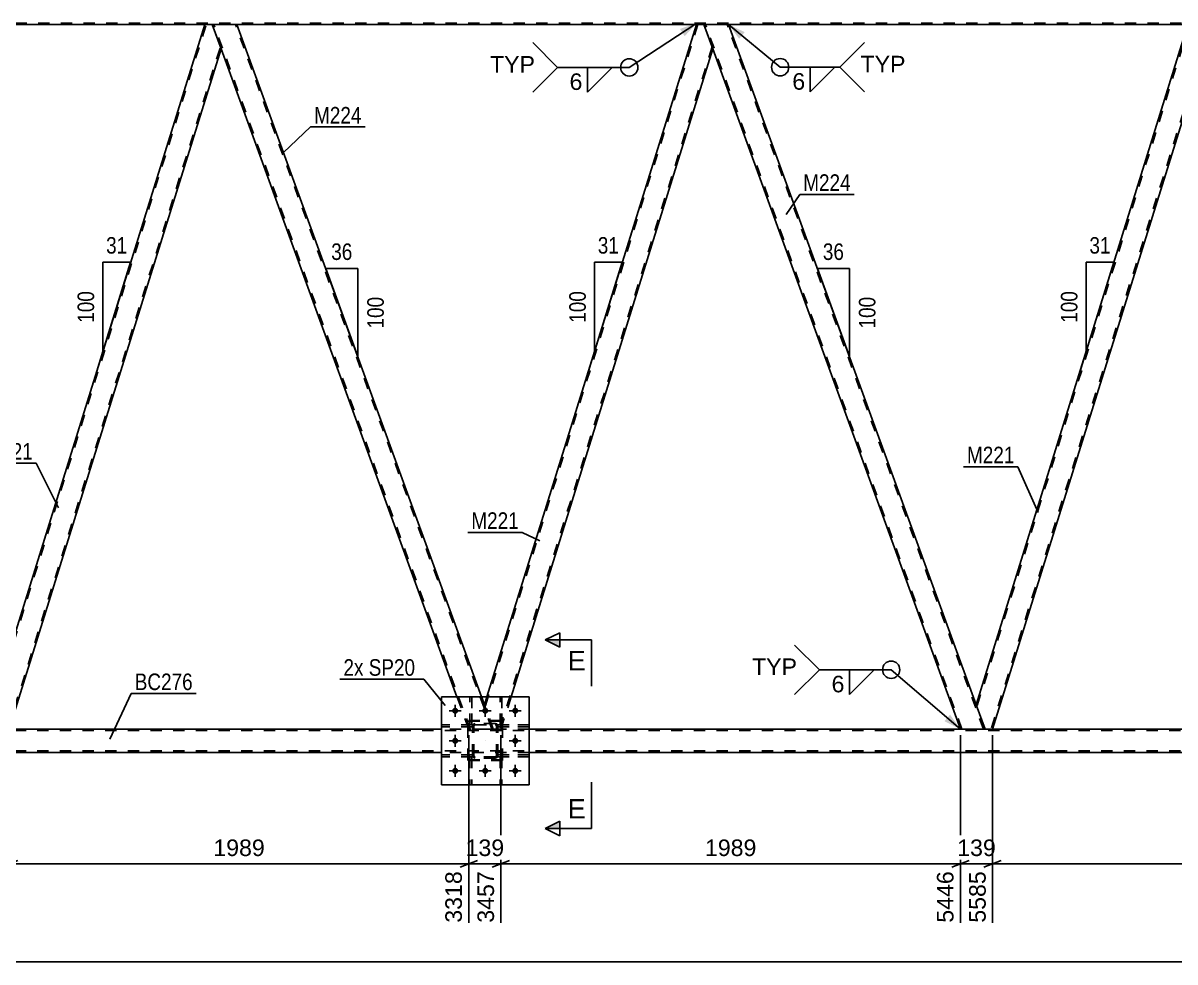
# Model space of a CAD drawing. Header units: millimetres. Extents: x -57 to 784, y -419 to 175.
# Drawn here: x 107.8 to 307.2, y -164.3 to -1.8 of the extents above; entities that cross this region are included whole.
import ezdxf

# ---------------------------------------------------------------- set-up
doc = ezdxf.new("R2010")
doc.units = ezdxf.units.MM
doc.linetypes.add('DXK_LINE_DOT2', pattern=[3.9198, 1.9599, -1.9599])
doc.linetypes.add('DXK_LINE_DOT3', pattern=[5.9187, 2.979, -0.9799, 0.9799, -0.9799])
doc.styles.add('Arial', font='ARIAL.TTF', dxfattribs={"height": 0.2})
doc.styles.add('Arial Narrow', font='ARIALN.TTF', dxfattribs={"height": 0.2})

# ---------------------------------------------------------------- blocks, each defined once
blk = doc.blocks.new('Part-122571493-2629 - 2452')
at = {"color": 7, "linetype": 'DXK_LINE_DOT2'}
for p, q in [((190.37, -123.25), (190.37, -118.4)), ((190.37, -118.4), (190.69, -118.4)), ((190.69, -118.4), (190.69, -123.25)), ((190.37, -122.65), (190.69, -122.65)), ((190.69, -123.25), (190.37, -123.25))]:
    blk.add_line(p, q, dxfattribs=at)
blk = doc.blocks.new('Part-122571493-2776 - 2452')
at = {"color": 2, "linetype": 'Continuous'}
for p, q in [((309.5, -2), (272.8, -119.75)), ((310.82, -2), (309.5, -2)), ((312.37, -6.25), (310.82, -2)), ((275.67, -124), (312.37, -6.25)), ((274.35, -124), (272.8, -119.75)), ((274.35, -124), (275.16, -124)), ((275.63, -124), (275.16, -124)), ((275.63, -124), (275.67, -124))]:
    blk.add_line(p, q, dxfattribs=at)
at = {"color": 7, "linetype": 'DXK_LINE_DOT2'}
for p, q in [((309.75, -2), (272.94, -120.12)), ((312.23, -5.88), (275.41, -124)), ((275.16, -124), (275.52, -124))]:
    blk.add_line(p, q, dxfattribs=at)
blk = doc.blocks.new('Part-122571493-2607 - 2452')
at = {"color": 7, "linetype": 'DXK_LINE_DOT2'}
for p, q in [((185.61, -128.44), (180.21, -128.44)), ((180.21, -128.44), (180.21, -128.76)), ((185.61, -128.76), (180.21, -128.76)), ((185.01, -128.76), (185.01, -128.44)), ((185.61, -128.76), (185.61, -128.44))]:
    blk.add_line(p, q, dxfattribs=at)
blk = doc.blocks.new('Part-122571493-2478 - 2452')
at = {"color": 7, "linetype": 'DXK_LINE_DOT2'}
for p, q in [((190.69, -128.77), (190.37, -128.77)), ((190.37, -128.77), (190.37, -133.6)), ((190.37, -129.37), (190.69, -129.37)), ((190.69, -128.77), (190.69, -133.6)), ((190.37, -133.6), (190.69, -133.6))]:
    blk.add_line(p, q, dxfattribs=at)
blk = doc.blocks.new('Part-122571493-2479 - 2452')
at = {"color": 7, "linetype": 'DXK_LINE_DOT2'}
for p, q in [((185.49, -128.77), (185.17, -128.77)), ((185.17, -128.77), (185.17, -133.6)), ((185.17, -129.37), (185.49, -129.37)), ((185.49, -128.77), (185.49, -133.6)), ((185.17, -133.6), (185.49, -133.6))]:
    blk.add_line(p, q, dxfattribs=at)
blk = doc.blocks.new('Part-122571493-2615 - 2452')
at = {"color": 7, "linetype": 'DXK_LINE_DOT2'}
for p, q in [((195.41, -128.44), (190.01, -128.44)), ((190.01, -128.44), (190.01, -128.76)), ((190.01, -128.76), (195.41, -128.76)), ((190.61, -128.76), (190.61, -128.44)), ((195.41, -128.76), (195.41, -128.44))]:
    blk.add_line(p, q, dxfattribs=at)
blk = doc.blocks.new('Part-122571493-2553 - 2452')
at = {"color": 7, "linetype": 'DXK_LINE_DOT2'}
for p, q in [((180.21, -133.6), (180.21, -118.4)), ((180.21, -118.4), (195.41, -118.4)), ((195.41, -118.4), (195.41, -133.6)), ((195.41, -133.6), (180.21, -133.6))]:
    blk.add_line(p, q, dxfattribs=at)
blk = doc.blocks.new('Part-122571493-2492 - 2452')
at = {"color": 7, "linetype": 'DXK_LINE_DOT2'}
for p, q in [((190.01, -123.56), (190.01, -123.24)), ((190.01, -123.24), (195.41, -123.24)), ((195.41, -123.56), (190.01, -123.56)), ((190.61, -123.56), (190.61, -123.24)), ((195.41, -123.24), (195.41, -123.56))]:
    blk.add_line(p, q, dxfattribs=at)
blk = doc.blocks.new('Part-122571493-2558 - 2452')
at = {"color": 2, "linetype": 'Continuous'}
for p, q in [((180.21, -118.4), (180.21, -133.6)), ((195.41, -118.4), (180.21, -118.4)), ((195.41, -133.6), (195.41, -118.4)), ((180.21, -133.6), (195.41, -133.6))]:
    blk.add_line(p, q, dxfattribs=at)
blk = doc.blocks.new('Bolt-122571493-2496 - 2452')
at = {"color": 1, "linetype": 'Continuous'}
for p, q in [((181.57, -120.8), (182.27, -120.8)), ((182.61, -119.76), (182.61, -120.46)), ((182.61, -121.84), (182.61, -121.15)), ((183.65, -120.8), (182.96, -120.8)), ((186.77, -120.8), (187.47, -120.8)), ((187.81, -119.76), (187.81, -120.46)), ((187.81, -121.84), (187.81, -121.15)), ((188.85, -120.8), (188.16, -120.8)), ((191.97, -120.8), (192.67, -120.8)), ((193.01, -119.76), (193.01, -120.46)), ((193.01, -121.84), (193.01, -121.15)), ((194.05, -120.8), (193.36, -120.8)), ((182.61, -124.96), (182.61, -125.66)), ((193.01, -124.96), (193.01, -125.66)), ((181.57, -126), (182.27, -126)), ((182.61, -127.04), (182.61, -126.35)), ((183.65, -126), (182.96, -126)), ((191.97, -126), (192.67, -126)), ((193.01, -127.04), (193.01, -126.35)), ((194.05, -126), (193.36, -126)), ((181.57, -131.2), (182.27, -131.2)), ((182.61, -130.16), (182.61, -130.86)), ((182.61, -132.24), (182.61, -131.55)), ((183.65, -131.2), (182.96, -131.2)), ((186.77, -131.2), (187.47, -131.2)), ((187.81, -130.16), (187.81, -130.86)), ((187.81, -132.24), (187.81, -131.55)), ((188.85, -131.2), (188.16, -131.2)), ((191.97, -131.2), (192.67, -131.2)), ((193.01, -130.16), (193.01, -130.86)), ((193.01, -132.24), (193.01, -131.55)), ((194.05, -131.2), (193.36, -131.2))]:
    blk.add_line(p, q, dxfattribs=at)
blk = doc.blocks.new('Part-122571493-2589 - 2452')
at = {"color": 2, "linetype": 'Continuous'}
for p, q in [((229.94, -2), (225.69, -2)), ((229.94, -2), (272.8, -119.75)), ((270.09, -124), (227.23, -6.25)), ((274.31, -124), (270.09, -124)), ((274.35, -124), (274.31, -124))]:
    blk.add_line(p, q, dxfattribs=at)
at = {"color": 7, "linetype": 'DXK_LINE_DOT2'}
for p, q in [((225.69, -2), (227.23, -6.25)), ((270.35, -124), (225.94, -2)), ((225.94, -2), (225.96, -2)), ((274.09, -124), (229.69, -2)), ((274.35, -124), (272.8, -119.75)), ((270.35, -124), (270.37, -124))]:
    blk.add_line(p, q, dxfattribs=at)
blk = doc.blocks.new('Part-122571493-2606 - 2452')
at = {"color": 7, "linetype": 'DXK_LINE_DOT2'}
for p, q in [((185.17, -123.25), (185.17, -118.4)), ((185.17, -118.4), (185.49, -118.4)), ((185.49, -118.4), (185.49, -123.25)), ((185.17, -122.65), (185.49, -122.65)), ((185.49, -123.25), (185.17, -123.25))]:
    blk.add_line(p, q, dxfattribs=at)
blk = doc.blocks.new('Part-122571493-2613 - 2452')
at = {"color": 7, "linetype": 'DXK_LINE_DOT2'}
for p, q in [((190.01, -128.76), (190.01, -128.44)), ((190.01, -128.44), (195.41, -128.44)), ((195.41, -128.76), (190.01, -128.76)), ((190.61, -128.76), (190.61, -128.44)), ((195.41, -128.44), (195.41, -128.76))]:
    blk.add_line(p, q, dxfattribs=at)
blk = doc.blocks.new('Part-122571493-2616 - 2452')
at = {"color": 7, "linetype": 'DXK_LINE_DOT2'}
for p, q in [((195.41, -123.24), (190.01, -123.24)), ((190.01, -123.24), (190.01, -123.56)), ((190.01, -123.56), (195.41, -123.56)), ((190.61, -123.56), (190.61, -123.24)), ((195.41, -123.56), (195.41, -123.24))]:
    blk.add_line(p, q, dxfattribs=at)
blk = doc.blocks.new('Part-122571493-2617 - 2452')
at = {"color": 7, "linetype": 'DXK_LINE_DOT2'}
for p, q in [((185.61, -123.48), (185.65, -123.3)), ((185.65, -123.3), (185.61, -123.48)), ((185.61, -128.52), (185.61, -123.48)), ((185.85, -123.48), (185.87, -123.39)), ((185.85, -128.52), (185.85, -123.48)), ((185.87, -123.39), (185.92, -123.31)), ((185.91, -123.04), (186.09, -123)), ((186.09, -123), (185.91, -123.04)), ((185.92, -123.31), (186, -123.26)), ((186, -123.26), (186.09, -123.24)), ((189.53, -123), (186.09, -123)), ((186.09, -123.24), (189.53, -123.24)), ((189.53, -123), (189.72, -123.04)), ((189.72, -123.04), (189.53, -123)), ((189.53, -123.24), (189.62, -123.26)), ((189.62, -123.26), (189.7, -123.31)), ((189.7, -123.31), (189.75, -123.39)), ((189.75, -123.39), (189.77, -123.48)), ((189.77, -128.52), (189.77, -123.48)), ((189.98, -123.3), (190.01, -123.48)), ((190.01, -123.48), (189.98, -123.3)), ((190.01, -128.52), (190.01, -123.48)), ((185.65, -128.71), (185.61, -128.52)), ((185.61, -128.52), (185.65, -128.71)), ((185.87, -128.62), (185.85, -128.52)), ((185.92, -128.69), (185.87, -128.62)), ((186.09, -129), (185.91, -128.97)), ((185.91, -128.97), (186.09, -129)), ((186, -128.75), (185.92, -128.69)), ((186.09, -128.76), (186, -128.75)), ((189.53, -128.76), (186.09, -128.76)), ((189.53, -129), (186.09, -129)), ((189.62, -128.75), (189.53, -128.76)), ((189.72, -128.97), (189.53, -129)), ((189.53, -129), (189.72, -128.97)), ((189.7, -128.69), (189.62, -128.75)), ((189.75, -128.62), (189.7, -128.69)), ((189.77, -128.52), (189.75, -128.62)), ((190.01, -128.52), (189.98, -128.71)), ((189.98, -128.71), (190.01, -128.52))]:
    blk.add_line(p, q, dxfattribs=at)
at = {"color": 7, "linetype": 'DXK_LINE_DOT3'}
blk.add_line((187.81, -126), (187.81, -126), dxfattribs=at)
at = {"color": 7, "linetype": 'DXK_LINE_DOT2'}
for centre, start, end in [((186.09, -123.48), 112.5, 157.5), ((186.09, -123.48), 112.5, 157.5), ((189.53, -123.48), 22.5, 67.5), ((189.53, -123.48), 22.5, 67.5), ((186.09, -128.52), 202.5, 247.5), ((186.09, -128.52), 202.5, 247.5), ((189.53, -128.52), 292.5, 337.5), ((189.53, -128.52), 292.5, 337.5)]:
    blk.add_arc(centre, 0.48, start, end, dxfattribs=at)
blk = doc.blocks.new('Part-122571493-2618 - 2452')
at = {"color": 7, "linetype": 'DXK_LINE_DOT2'}
for p, q in [((190.81, -122.6), (184.81, -122.6)), ((184.81, -129.4), (184.81, -122.6)), ((190.81, -129.4), (190.81, -122.6)), ((190.81, -129.4), (184.81, -129.4))]:
    blk.add_line(p, q, dxfattribs=at)
blk = doc.blocks.new('Part-122571493-2619 - 2452')
at = {"color": 7, "linetype": 'DXK_LINE_DOT2'}
for p, q in [((190.81, -122.47), (184.81, -122.47)), ((184.81, -129.27), (184.81, -122.47)), ((190.81, -129.27), (190.81, -122.47)), ((190.81, -129.27), (184.81, -129.27))]:
    blk.add_line(p, q, dxfattribs=at)
blk = doc.blocks.new('Part-122571493-2620 - 2452')
at = {"color": 2, "linetype": 'Continuous'}
for p, q in [((190.37, -118.4), (190.37, -118.4)), ((190.69, -118.4), (190.37, -118.4)), ((190.69, -118.4), (190.69, -118.4))]:
    blk.add_line(p, q, dxfattribs=at)
at = {"color": 7, "linetype": 'DXK_LINE_DOT2'}
for p, q in [((190.37, -123.25), (190.37, -118.4)), ((190.69, -123.25), (190.69, -118.4)), ((190.37, -122.65), (190.69, -122.65)), ((190.69, -123.25), (190.37, -123.25))]:
    blk.add_line(p, q, dxfattribs=at)
blk = doc.blocks.new('Part-122571493-2626 - 2452')
at = {"color": 7, "linetype": 'DXK_LINE_DOT2'}
for p, q in [((185.61, -123.48), (185.65, -123.3)), ((185.65, -123.3), (185.61, -123.48)), ((185.61, -128.52), (185.61, -123.48)), ((185.85, -123.48), (185.87, -123.39)), ((185.85, -128.52), (185.85, -123.48)), ((185.87, -123.39), (185.92, -123.31)), ((185.91, -123.04), (186.09, -123)), ((186.09, -123), (185.91, -123.04)), ((185.92, -123.31), (186, -123.26)), ((186, -123.26), (186.09, -123.24)), ((189.53, -123), (186.09, -123)), ((186.09, -123.24), (189.53, -123.24)), ((189.53, -123), (189.72, -123.04)), ((189.72, -123.04), (189.53, -123)), ((189.53, -123.24), (189.62, -123.26)), ((189.62, -123.26), (189.7, -123.31)), ((189.7, -123.31), (189.75, -123.39)), ((189.75, -123.39), (189.77, -123.48)), ((189.77, -128.52), (189.77, -123.48)), ((189.98, -123.3), (190.01, -123.48)), ((190.01, -123.48), (189.98, -123.3)), ((190.01, -128.52), (190.01, -123.48)), ((185.65, -128.71), (185.61, -128.52)), ((185.61, -128.52), (185.65, -128.71)), ((185.87, -128.62), (185.85, -128.52)), ((185.92, -128.69), (185.87, -128.62)), ((186.09, -129), (185.91, -128.97)), ((185.91, -128.97), (186.09, -129)), ((186, -128.75), (185.92, -128.69)), ((186.09, -128.76), (186, -128.75)), ((189.53, -128.76), (186.09, -128.76)), ((189.53, -129), (186.09, -129)), ((189.62, -128.75), (189.53, -128.76)), ((189.72, -128.97), (189.53, -129)), ((189.53, -129), (189.72, -128.97)), ((189.7, -128.69), (189.62, -128.75)), ((189.75, -128.62), (189.7, -128.69)), ((189.77, -128.52), (189.75, -128.62)), ((190.01, -128.52), (189.98, -128.71)), ((189.98, -128.71), (190.01, -128.52))]:
    blk.add_line(p, q, dxfattribs=at)
at = {"color": 7, "linetype": 'DXK_LINE_DOT3'}
blk.add_line((187.81, -126), (187.81, -126), dxfattribs=at)
at = {"color": 7, "linetype": 'DXK_LINE_DOT2'}
for centre, start, end in [((186.09, -123.48), 112.5, 157.5), ((186.09, -123.48), 112.5, 157.5), ((189.53, -123.48), 22.5, 67.5), ((189.53, -123.48), 22.5, 67.5), ((186.09, -128.52), 202.5, 247.5), ((186.09, -128.52), 202.5, 247.5), ((189.53, -128.52), 292.5, 337.5), ((189.53, -128.52), 292.5, 337.5)]:
    blk.add_arc(centre, 0.48, start, end, dxfattribs=at)
blk = doc.blocks.new('Part-122571493-2627 - 2452')
at = {"color": 7, "linetype": 'DXK_LINE_DOT2'}
for p, q in [((190.37, -128.77), (190.69, -128.77)), ((190.37, -128.77), (190.37, -133.6)), ((190.37, -129.37), (190.69, -129.37)), ((190.69, -128.77), (190.69, -133.6)), ((190.69, -133.6), (190.37, -133.6))]:
    blk.add_line(p, q, dxfattribs=at)
blk = doc.blocks.new('Part-122571493-2628 - 2452')
at = {"color": 7, "linetype": 'DXK_LINE_DOT2'}
for p, q in [((185.17, -128.77), (185.49, -128.77)), ((185.17, -128.77), (185.17, -133.6)), ((185.17, -129.37), (185.49, -129.37)), ((185.49, -128.77), (185.49, -133.6)), ((185.49, -133.6), (185.17, -133.6))]:
    blk.add_line(p, q, dxfattribs=at)
blk = doc.blocks.new('Part-122571493-2734 - 2452')
at = {"color": 2, "linetype": 'Continuous'}
for p, q in [((102.53, -119.75), (139.24, -2)), ((140.55, -2), (139.24, -2)), ((142.1, -6.25), (140.55, -2)), ((105.4, -124), (142.1, -6.25)), ((104.08, -124), (102.53, -119.75)), ((104.08, -124), (104.89, -124)), ((105.36, -124), (104.89, -124)), ((105.36, -124), (105.4, -124))]:
    blk.add_line(p, q, dxfattribs=at)
at = {"color": 7, "linetype": 'DXK_LINE_DOT2'}
for p, q in [((102.67, -120.12), (139.49, -2)), ((105.15, -124), (141.96, -5.88)), ((104.89, -124), (105.25, -124))]:
    blk.add_line(p, q, dxfattribs=at)
blk = doc.blocks.new('Part-122571493-2739 - 2452')
at = {"color": 7, "linetype": 'DXK_LINE_DOT2'}
for p, q in [((224.62, -2), (187.8, -120.12)), ((227.1, -5.88), (190.28, -124)), ((188.09, -118.4), (187.67, -119.75)), ((192.28, -118.4), (190.53, -124)), ((189.21, -124), (187.67, -119.75)), ((190.53, -124), (189.21, -124))]:
    blk.add_line(p, q, dxfattribs=at)
at = {"color": 2, "linetype": 'Continuous'}
for p, q in [((224.37, -2), (188.09, -118.4)), ((225.69, -2), (224.37, -2)), ((227.23, -6.25), (225.69, -2)), ((227.23, -6.25), (192.28, -118.4))]:
    blk.add_line(p, q, dxfattribs=at)
blk = doc.blocks.new('Part-122571493-2750 - 2452')
at = {"color": 7, "linetype": 'DXK_LINE_DOT2'}
for p, q in [((185.61, -123.24), (180.21, -123.24)), ((180.21, -123.24), (180.21, -123.56)), ((185.61, -123.56), (180.21, -123.56)), ((185.01, -123.56), (185.01, -123.24)), ((185.61, -123.56), (185.61, -123.24))]:
    blk.add_line(p, q, dxfattribs=at)
blk = doc.blocks.new('Part-122571493-2751 - 2452')
at = {"color": 2, "linetype": 'Continuous'}
for p, q in [((185.17, -118.4), (185.17, -118.4)), ((185.49, -118.4), (185.17, -118.4)), ((185.49, -118.4), (185.49, -118.4))]:
    blk.add_line(p, q, dxfattribs=at)
at = {"color": 7, "linetype": 'DXK_LINE_DOT2'}
for p, q in [((185.17, -123.25), (185.17, -118.4)), ((185.49, -123.25), (185.49, -118.4)), ((185.17, -122.65), (185.49, -122.65)), ((185.49, -123.25), (185.17, -123.25))]:
    blk.add_line(p, q, dxfattribs=at)
blk = doc.blocks.new('Part-122571493-2752 - 2452')
at = {"color": 7, "linetype": 'DXK_LINE_DOT2'}
for p, q in [((185.61, -128.44), (180.21, -128.44)), ((180.21, -128.76), (180.21, -128.44)), ((185.61, -128.76), (180.21, -128.76)), ((185.01, -128.76), (185.01, -128.44)), ((185.61, -128.44), (185.61, -128.76))]:
    blk.add_line(p, q, dxfattribs=at)
blk = doc.blocks.new('Part-122571493-2753 - 2452')
at = {"color": 7, "linetype": 'DXK_LINE_DOT2'}
for p, q in [((185.61, -123.24), (180.21, -123.24)), ((180.21, -123.56), (180.21, -123.24)), ((185.61, -123.56), (180.21, -123.56)), ((185.01, -123.56), (185.01, -123.24)), ((185.61, -123.24), (185.61, -123.56))]:
    blk.add_line(p, q, dxfattribs=at)
blk = doc.blocks.new('Part-122571493-2760 - 2452')
at = {"color": 2, "linetype": 'Continuous'}
for p, q in [((144.81, -2), (140.55, -2)), ((144.81, -2), (187.18, -118.4)), ((182.92, -118.4), (142.1, -6.25))]:
    blk.add_line(p, q, dxfattribs=at)
at = {"color": 7, "linetype": 'DXK_LINE_DOT2'}
for p, q in [((140.55, -2), (142.1, -6.25)), ((185.21, -124), (140.81, -2)), ((140.81, -2), (140.83, -2)), ((188.96, -124), (144.55, -2)), ((184.96, -124), (182.92, -118.4)), ((189.21, -124), (187.18, -118.4)), ((189.21, -124), (184.96, -124))]:
    blk.add_line(p, q, dxfattribs=at)
blk = doc.blocks.new('Part-122571493-2881 - 2452')
at = {"color": 7, "linetype": 'DXK_LINE_DOT2'}
for p, q in [((688.57, -1.76), (33.83, -1.76)), ((660.03, -2), (139.24, -2)), ((144.81, -2), (139.24, -2)), ((229.94, -2), (224.37, -2))]:
    blk.add_line(p, q, dxfattribs=at)
at = {"color": 2, "linetype": 'Continuous'}
for p, q in [((139.24, -2), (59.68, -2)), ((224.37, -2), (144.81, -2)), ((309.5, -2), (229.94, -2))]:
    blk.add_line(p, q, dxfattribs=at)
blk = doc.blocks.new('Part-122571493-2896 - 2452')
at = {"color": 7, "linetype": 'DXK_LINE_DOT2'}
for p, q in [((708.02, -124.24), (52.75, -124.24)), ((195.41, -124), (180.21, -124)), ((275.67, -124), (270.09, -124)), ((708.02, -127.76), (52.29, -127.76)), ((195.41, -128), (180.21, -128))]:
    blk.add_line(p, q, dxfattribs=at)
at = {"color": 2, "linetype": 'Continuous'}
for p, q in [((180.21, -124), (105.4, -124)), ((270.09, -124), (195.41, -124)), ((355.23, -124), (275.67, -124)), ((180.21, -128), (52.26, -128)), ((435.62, -128), (195.41, -128))]:
    blk.add_line(p, q, dxfattribs=at)
blk = doc.blocks.new('Bolt-122571493-2924 - 2452')
at = {"linetype": 'Continuous'}
for points in [[(183.13, -120.8, -1), (182.09, -120.8, -1)], [(188.33, -120.8, -1), (187.29, -120.8, -1)], [(193.53, -120.8, -1), (192.49, -120.8, -1)], [(183.13, -126, -1), (182.09, -126, -1)], [(193.53, -126, -1), (192.49, -126, -1)], [(183.13, -131.2, -1), (182.09, -131.2, -1)], [(188.33, -131.2, -1), (187.29, -131.2, -1)], [(193.53, -131.2, -1), (192.49, -131.2, -1)]]:
    blk.add_hatch(color=1, dxfattribs=at).paths.add_polyline_path(points)
at = {"color": 1, "linetype": 'Continuous'}
for p, q in [((183.65, -120.8), (181.57, -120.8)), ((182.61, -119.76), (182.61, -121.84)), ((188.85, -120.8), (186.77, -120.8)), ((187.81, -119.76), (187.81, -121.84)), ((194.05, -120.8), (191.97, -120.8)), ((193.01, -119.76), (193.01, -121.84)), ((182.61, -124.96), (182.61, -127.04)), ((193.01, -124.96), (193.01, -127.04)), ((183.65, -126), (181.57, -126)), ((194.05, -126), (191.97, -126)), ((183.65, -131.2), (181.57, -131.2)), ((182.61, -130.16), (182.61, -132.24)), ((188.85, -131.2), (186.77, -131.2)), ((187.81, -130.16), (187.81, -132.24)), ((194.05, -131.2), (191.97, -131.2)), ((193.01, -130.16), (193.01, -132.24))]:
    blk.add_line(p, q, dxfattribs=at)
blk = doc.blocks.new('StraightDimension-122571493-3613 - 2452')
at = {"color": 7, "linetype": 'Continuous'}
blk.add_line((-0.64, -164.28), (717.28, -164.28), dxfattribs=at)
blk = doc.blocks.new('StraightDimension-122571493-3272 - 2452')
at = {"color": 7, "linetype": 'Continuous'}
for p, q in [((190.53, -125), (190.53, -157.49)), ((270.09, -125), (270.09, -157.49)), ((192.03, -146.7), (189.03, -147.9)), ((190.53, -147.3), (270.09, -147.3)), ((268.59, -147.9), (271.59, -146.7))]:
    blk.add_line(p, q, dxfattribs=at)
at = {"color": 0}
blk.add_wipeout([(235.36, -146.55), (235.36, -142.35), (225.26, -142.35), (225.26, -146.55)], dxfattribs=at)
at = {"color": 0, "linetype": 'Continuous'}
blk.add_wipeout([(269.49, -148), (265.29, -148), (265.29, -158.09), (269.49, -158.09)], dxfattribs=at)
at = {"color": 3, "style": 'Arial'}
blk.add_text('1989', height=2.865, dxfattribs=at).set_placement((225.86, -145.95))
at = {"color": 3, "linetype": 'Continuous', "style": 'Arial'}
blk.add_text('5446', height=2.865, rotation=90.0002, dxfattribs=at).set_placement((268.89, -157.49))
blk = doc.blocks.new('AngleDimension-122571493-25209 - 2452')
at = {"color": 7, "linetype": 'Continuous'}
for p, q in [((206.72, -43.17), (211.54, -43.17)), ((206.72, -58.63), (211.54, -43.17)), ((206.72, -58.63), (206.72, -43.17)), ((205.67, -61.99), (206.72, -58.63))]:
    blk.add_line(p, q, dxfattribs=at)
at = {"color": 0}
for points in [[(211.55, -42.27), (211.55, -38.07), (206.7, -38.07), (206.7, -42.27)], [(205.82, -47.56), (201.62, -47.56), (201.62, -54.24), (205.82, -54.24)]]:
    blk.add_wipeout(points, dxfattribs=at)
at = {"color": 3, "style": 'Arial Narrow'}
blk.add_text('31', height=2.863, dxfattribs=at).set_placement((207.3, -41.67))
blk.add_text('100', height=2.863, rotation=90.0002, dxfattribs=at).set_placement((205.22, -53.64))
blk = doc.blocks.new('AngleDimension-122571493-25237 - 2452')
at = {"color": 7, "linetype": 'Continuous'}
for p, q in [((291.85, -43.17), (296.67, -43.17)), ((291.85, -58.63), (296.67, -43.17)), ((291.85, -58.63), (291.85, -43.17)), ((290.8, -61.99), (291.85, -58.63))]:
    blk.add_line(p, q, dxfattribs=at)
at = {"color": 0}
for points in [[(296.69, -42.27), (296.69, -38.07), (291.83, -38.07), (291.83, -42.27)], [(290.95, -47.56), (286.75, -47.56), (286.75, -54.24), (290.95, -54.24)]]:
    blk.add_wipeout(points, dxfattribs=at)
at = {"color": 3, "style": 'Arial Narrow'}
blk.add_text('31', height=2.863, dxfattribs=at).set_placement((292.43, -41.67))
blk.add_text('100', height=2.863, rotation=90.0002, dxfattribs=at).set_placement((290.35, -53.64))
blk = doc.blocks.new('StraightDimension-122571493-3288 - 2452')
at = {"color": 7, "linetype": 'Continuous'}
for p, q in [((184.96, -125), (184.96, -157.49)), ((190.53, -125), (190.53, -157.49)), ((183.46, -147.9), (186.46, -146.7)), ((184.96, -147.3), (190.53, -147.3)), ((192.03, -146.7), (189.03, -147.9))]:
    blk.add_line(p, q, dxfattribs=at)
at = {"color": 0}
blk.add_wipeout([(191.68, -146.55), (191.68, -142.35), (183.81, -142.35), (183.81, -146.55)], dxfattribs=at)
at = {"color": 0, "linetype": 'Continuous'}
blk.add_wipeout([(189.93, -148), (185.73, -148), (185.73, -158.09), (189.93, -158.09)], dxfattribs=at)
at = {"color": 3, "style": 'Arial'}
blk.add_text('139', height=2.865, dxfattribs=at).set_placement((184.41, -145.95))
at = {"color": 3, "linetype": 'Continuous', "style": 'Arial'}
blk.add_text('3457', height=2.865, rotation=90.0002, dxfattribs=at).set_placement((189.33, -157.49))
blk = doc.blocks.new('AngleDimension-122571493-3058 - 2452')
at = {"color": 7, "linetype": 'Continuous'}
for p, q in [((121.58, -43.17), (126.4, -43.17)), ((121.58, -58.63), (126.4, -43.17)), ((121.58, -58.63), (121.58, -43.17)), ((120.54, -61.99), (121.58, -58.63))]:
    blk.add_line(p, q, dxfattribs=at)
at = {"color": 0}
for points in [[(126.42, -42.27), (126.42, -38.07), (121.56, -38.07), (121.56, -42.27)], [(120.68, -47.56), (116.48, -47.56), (116.48, -54.24), (120.68, -54.24)]]:
    blk.add_wipeout(points, dxfattribs=at)
at = {"color": 3, "style": 'Arial Narrow'}
blk.add_text('31', height=2.863, dxfattribs=at).set_placement((122.16, -41.67))
blk.add_text('100', height=2.863, rotation=90.0002, dxfattribs=at).set_placement((120.08, -53.64))
blk = doc.blocks.new('StraightDimension-122571493-3256 - 2452')
at = {"color": 7, "linetype": 'Continuous'}
for p, q in [((270.09, -125), (270.09, -157.49)), ((275.67, -125), (275.67, -157.49)), ((268.59, -147.9), (271.59, -146.7)), ((270.09, -147.3), (275.67, -147.3)), ((277.17, -146.7), (274.17, -147.9))]:
    blk.add_line(p, q, dxfattribs=at)
at = {"color": 0}
blk.add_wipeout([(276.81, -146.55), (276.81, -142.35), (268.94, -142.35), (268.94, -146.55)], dxfattribs=at)
at = {"color": 0, "linetype": 'Continuous'}
blk.add_wipeout([(275.07, -148), (270.87, -148), (270.87, -158.09), (275.07, -158.09)], dxfattribs=at)
at = {"color": 3, "style": 'Arial'}
blk.add_text('139', height=2.865, dxfattribs=at).set_placement((269.54, -145.95))
at = {"color": 3, "linetype": 'Continuous', "style": 'Arial'}
blk.add_text('5585', height=2.865, rotation=90.0002, dxfattribs=at).set_placement((274.47, -157.49))
blk = doc.blocks.new('StraightDimension-122571493-3304 - 2452')
at = {"color": 7, "linetype": 'Continuous'}
for p, q in [((105.4, -125), (105.4, -157.49)), ((184.96, -125), (184.96, -157.49)), ((106.9, -146.7), (103.9, -147.9)), ((105.4, -147.3), (184.96, -147.3)), ((183.46, -147.9), (186.46, -146.7))]:
    blk.add_line(p, q, dxfattribs=at)
at = {"color": 0}
blk.add_wipeout([(150.22, -146.55), (150.22, -142.35), (140.13, -142.35), (140.13, -146.55)], dxfattribs=at)
at = {"color": 0, "linetype": 'Continuous'}
blk.add_wipeout([(184.36, -148), (180.16, -148), (180.16, -158.09), (184.36, -158.09)], dxfattribs=at)
at = {"color": 3, "style": 'Arial'}
blk.add_text('1989', height=2.865, dxfattribs=at).set_placement((140.73, -145.95))
at = {"color": 3, "linetype": 'Continuous', "style": 'Arial'}
blk.add_text('3318', height=2.865, rotation=90.0002, dxfattribs=at).set_placement((183.76, -157.49))
blk = doc.blocks.new('StraightDimension-122571493-3336 - 2452')
at = {"color": 7, "linetype": 'Continuous'}
for p, q in [((275.67, -125), (275.67, -157.49)), ((355.23, -125), (355.23, -157.49)), ((277.17, -146.7), (274.17, -147.9)), ((275.67, -147.3), (355.23, -147.3)), ((353.73, -147.9), (356.73, -146.7))]:
    blk.add_line(p, q, dxfattribs=at)
at = {"color": 0}
blk.add_wipeout([(320.49, -146.55), (320.49, -142.35), (310.4, -142.35), (310.4, -146.55)], dxfattribs=at)
at = {"color": 0, "linetype": 'Continuous'}
blk.add_wipeout([(354.63, -148), (350.43, -148), (350.43, -158.09), (354.63, -158.09)], dxfattribs=at)
at = {"color": 3, "style": 'Arial'}
blk.add_text('1989', height=2.865, dxfattribs=at).set_placement((311, -145.95))
at = {"color": 3, "linetype": 'Continuous', "style": 'Arial'}
blk.add_text('7574', height=2.865, rotation=90.0002, dxfattribs=at).set_placement((354.03, -157.49))
blk = doc.blocks.new('AngleDimension-122571493-25211 - 2452')
at = {"color": 7, "linetype": 'Continuous'}
for p, q in [((163.68, -53.84), (160.2, -44.27)), ((165.74, -44.27), (160.2, -44.27)), ((165.74, -59.5), (160.2, -44.27)), ((165.74, -59.5), (165.74, -44.27))]:
    blk.add_line(p, q, dxfattribs=at)
at = {"color": 0}
for points in [[(165.39, -43.37), (165.39, -39.17), (160.54, -39.17), (160.54, -43.37)], [(170.84, -48.54), (166.64, -48.54), (166.64, -55.23), (170.84, -55.23)]]:
    blk.add_wipeout(points, dxfattribs=at)
at = {"color": 3, "style": 'Arial Narrow'}
blk.add_text('36', height=2.863, dxfattribs=at).set_placement((161.14, -42.77))
blk.add_text('100', height=2.863, rotation=90.0002, dxfattribs=at).set_placement((170.24, -54.63))
blk = doc.blocks.new('AngleDimension-122571493-25239 - 2452')
at = {"color": 7, "linetype": 'Continuous'}
for p, q in [((248.81, -53.84), (245.33, -44.27)), ((250.87, -44.27), (245.33, -44.27)), ((250.87, -59.5), (245.33, -44.27)), ((250.87, -59.5), (250.87, -44.27))]:
    blk.add_line(p, q, dxfattribs=at)
at = {"color": 0}
for points in [[(250.53, -43.37), (250.53, -39.17), (245.67, -39.17), (245.67, -43.37)], [(255.97, -48.54), (251.77, -48.54), (251.77, -55.23), (255.97, -55.23)]]:
    blk.add_wipeout(points, dxfattribs=at)
at = {"color": 3, "style": 'Arial Narrow'}
blk.add_text('36', height=2.863, dxfattribs=at).set_placement((246.27, -42.77))
blk.add_text('100', height=2.863, rotation=90.0002, dxfattribs=at).set_placement((255.37, -54.63))
blk = doc.blocks.new('Mark-122571493-2772 - 2452')
at = {"color": 0}
blk.add_wipeout([(279.46, -77.96), (279.46, -74.96), (271.23, -74.96), (271.23, -77.96)], dxfattribs=at)
blk.add_wipeout([(279.46, -77.96), (279.46, -74.96), (271.23, -74.96), (271.23, -77.96)], dxfattribs=at)
at = {"color": 30, "linetype": 'Continuous'}
for p in [(270.63, -78.56), (283.53, -86.48)]:
    blk.add_line(p, (280.06, -78.56), dxfattribs=at)
at = {"color": 3, "style": 'Arial Narrow'}
blk.add_text('M221', height=2.863, dxfattribs=at).set_placement((271.23, -77.96))
blk = doc.blocks.new('WeldMark-122571493-4313 - 2452')
at = {"linetype": 'Continuous'}
blk.add_hatch(color=30, dxfattribs=at).paths.add_polyline_path([(268.3, -121.48), (270.09, -124), (267.33, -122.61)])
at = {"color": 3, "linetype": 'Continuous'}
for q in [(241.39, -109.42), (241.39, -117.99)]:
    blk.add_line((245.68, -113.71), q, dxfattribs=at)
at = {"color": 30, "linetype": 'Continuous'}
blk.add_line((270.09, -124), (258.1, -113.71), dxfattribs=at)
at = {"color": 3, "linetype": 'Continuous'}
for start, end in [(90, 270), (270, 90)]:
    blk.add_arc((258.1, -113.71), 1.5, start, end, dxfattribs=at)
at = {"color": 0}
blk.add_wipeout([(250.2, -117.81), (250.2, -114.41), (247.58, -114.41), (247.58, -117.81)], dxfattribs=at)
at = {"color": 30, "linetype": 'Continuous'}
blk.add_line((245.68, -113.71), (258.1, -113.71), dxfattribs=at)
at = {"color": 3, "linetype": 'Continuous'}
for p, q in [((250.86, -113.71), (255.15, -113.71)), ((255.15, -113.71), (250.86, -117.99)), ((250.86, -117.99), (250.86, -113.71))]:
    blk.add_line(p, q, dxfattribs=at)
at = {"color": 3, "style": 'Arial'}
blk.add_text('6', height=2.87, dxfattribs=at).set_placement((247.78, -117.61))
at = {"color": 0, "linetype": 'Continuous'}
blk.add_wipeout([(241.78, -114.61), (241.78, -111.61), (234.01, -111.61), (234.01, -114.61)], dxfattribs=at)
blk.add_wipeout([(241.78, -114.61), (241.78, -111.61), (234.01, -111.61), (234.01, -114.61)], dxfattribs=at)
at = {"color": 3, "linetype": 'Continuous', "style": 'Arial'}
blk.add_text('TYP', height=2.865, dxfattribs=at).set_placement((234.01, -114.61))
blk = doc.blocks.new('SectionMark-122571493-4276 - 2452')
at = {"linetype": 'Continuous'}
for points in [[(200.71, -108.55), (200.71, -109.8), (198.21, -108.55)], [(200.71, -139.93), (200.71, -141.18), (198.21, -141.18)]]:
    blk.add_hatch(color=6, dxfattribs=at).paths.add_polyline_path(points)
at = {"color": 6, "linetype": 'Continuous'}
for p, q in [((198.21, -108.55), (200.71, -107.3)), ((200.71, -109.8), (200.71, -107.3)), ((206.21, -108.55), (198.21, -108.55)), ((198.21, -108.55), (200.71, -109.8)), ((206.21, -108.55), (206.21, -116.55)), ((206.21, -141.18), (206.21, -133.18)), ((198.21, -141.18), (200.71, -139.93)), ((206.21, -141.18), (198.21, -141.18)), ((200.71, -142.43), (198.21, -141.18)), ((200.71, -139.93), (200.71, -142.43))]:
    blk.add_line(p, q, dxfattribs=at)
at = {"color": 0, "linetype": 'Continuous'}
for points in [[(205.21, -113.8), (205.21, -110.3), (202.1, -110.3), (202.1, -113.8)], [(205.21, -139.43), (205.21, -135.93), (202.1, -135.93), (202.1, -139.43)]]:
    blk.add_wipeout(points, dxfattribs=at)
at = {"color": 3, "linetype": 'Continuous', "style": 'Arial'}
for p in [(202.1, -113.8), (202.1, -139.43)]:
    blk.add_text('E', height=3.34, dxfattribs=at).set_placement(p)
blk = doc.blocks.new('Mark-122571493-2585 - 2452')
at = {"color": 0}
blk.add_wipeout([(251.1, -30.81), (251.1, -27.81), (242.87, -27.81), (242.87, -30.81)], dxfattribs=at)
blk.add_wipeout([(251.1, -30.81), (251.1, -27.81), (242.87, -27.81), (242.87, -30.81)], dxfattribs=at)
at = {"color": 30, "linetype": 'Continuous'}
for p, q in [((239.91, -34.9), (242.27, -31.41)), ((242.27, -31.41), (251.7, -31.41))]:
    blk.add_line(p, q, dxfattribs=at)
at = {"color": 3, "style": 'Arial Narrow'}
blk.add_text('M224', height=2.863, dxfattribs=at).set_placement((242.87, -30.81))
blk = doc.blocks.new('Mark-122571493-2730 - 2452')
at = {"color": 0}
blk.add_wipeout([(109.47, -77.33), (109.47, -74.33), (101.25, -74.33), (101.25, -77.33)], dxfattribs=at)
blk.add_wipeout([(109.47, -77.33), (109.47, -74.33), (101.25, -74.33), (101.25, -77.33)], dxfattribs=at)
at = {"color": 30, "linetype": 'Continuous'}
for p in [(100.65, -77.93), (113.92, -85.68)]:
    blk.add_line(p, (110.07, -77.93), dxfattribs=at)
at = {"color": 3, "style": 'Arial Narrow'}
blk.add_text('M221', height=2.863, dxfattribs=at).set_placement((101.25, -77.33))
blk = doc.blocks.new('Mark-122571493-2735 - 2452')
at = {"color": 0}
blk.add_wipeout([(193.63, -89.32), (193.63, -86.32), (185.4, -86.32), (185.4, -89.32)], dxfattribs=at)
blk.add_wipeout([(193.63, -89.32), (193.63, -86.32), (185.4, -86.32), (185.4, -89.32)], dxfattribs=at)
at = {"color": 30, "linetype": 'Continuous'}
for p in [(184.8, -89.92), (197.27, -91.4)]:
    blk.add_line(p, (194.23, -89.92), dxfattribs=at)
at = {"color": 3, "style": 'Arial Narrow'}
blk.add_text('M221', height=2.863, dxfattribs=at).set_placement((185.4, -89.32))
blk = doc.blocks.new('Mark-122571493-2756 - 2452')
at = {"color": 0}
blk.add_wipeout([(166.39, -19.15), (166.39, -16.15), (158.17, -16.15), (158.17, -19.15)], dxfattribs=at)
blk.add_wipeout([(166.39, -19.15), (166.39, -16.15), (158.17, -16.15), (158.17, -19.15)], dxfattribs=at)
at = {"color": 30, "linetype": 'Continuous'}
for p, q in [((152.88, -24.17), (157.57, -19.75)), ((157.57, -19.75), (166.99, -19.75))]:
    blk.add_line(p, q, dxfattribs=at)
at = {"color": 3, "style": 'Arial Narrow'}
blk.add_text('M224', height=2.863, dxfattribs=at).set_placement((158.17, -19.15))
blk = doc.blocks.new('Mark-122571493-2892 - 2452')
at = {"color": 0}
blk.add_wipeout([(137.17, -117.22), (137.17, -114.22), (127.12, -114.22), (127.12, -117.22)], dxfattribs=at)
blk.add_wipeout([(137.17, -117.22), (137.17, -114.22), (127.12, -114.22), (127.12, -117.22)], dxfattribs=at)
at = {"color": 30, "linetype": 'Continuous'}
for p, q in [((122.8, -125.73), (126.52, -117.82)), ((126.52, -117.82), (137.77, -117.82))]:
    blk.add_line(p, q, dxfattribs=at)
at = {"color": 3, "style": 'Arial Narrow'}
blk.add_text('BC276', height=2.863, dxfattribs=at).set_placement((127.12, -117.22))
blk = doc.blocks.new('WeldMark-122571493-4300 - 2452')
at = {"linetype": 'Continuous'}
blk.add_hatch(color=30, dxfattribs=at).paths.add_polyline_path([(231.78, -4.49), (229.94, -2), (232.73, -3.33)])
at = {"color": 30, "linetype": 'Continuous'}
blk.add_line((229.94, -2), (238.88, -9.4), dxfattribs=at)
at = {"color": 3, "linetype": 'Continuous'}
for q in [(253.49, -5.11), (253.49, -13.68)]:
    blk.add_line((249.2, -9.4), q, dxfattribs=at)
blk.add_arc((238.88, -9.4), 1.5, 90, 270, dxfattribs=at)
at = {"color": 0}
blk.add_wipeout([(243.4, -13.5), (243.4, -10.1), (240.78, -10.1), (240.78, -13.5)], dxfattribs=at)
at = {"color": 30, "linetype": 'Continuous'}
blk.add_line((238.88, -9.4), (249.2, -9.4), dxfattribs=at)
at = {"color": 3, "linetype": 'Continuous'}
for p, q in [((244.06, -9.4), (248.35, -9.4)), ((248.35, -9.4), (244.06, -13.68)), ((244.06, -13.68), (244.06, -9.4))]:
    blk.add_line(p, q, dxfattribs=at)
blk.add_arc((238.88, -9.4), 1.5, 270, 90, dxfattribs=at)
at = {"color": 3, "style": 'Arial'}
blk.add_text('6', height=2.87, dxfattribs=at).set_placement((240.98, -13.3))
at = {"color": 0, "linetype": 'Continuous'}
blk.add_wipeout([(260.58, -10.3), (260.58, -7.3), (252.8, -7.3), (252.8, -10.3)], dxfattribs=at)
blk.add_wipeout([(260.58, -10.3), (260.58, -7.3), (252.8, -7.3), (252.8, -10.3)], dxfattribs=at)
at = {"color": 3, "linetype": 'Continuous', "style": 'Arial'}
blk.add_text('TYP', height=2.865, dxfattribs=at).set_placement((252.8, -10.3))
blk = doc.blocks.new('WeldMark-122571493-4286 - 2452')
at = {"linetype": 'Continuous'}
blk.add_hatch(color=30, dxfattribs=at).paths.add_polyline_path([(221.52, -2.78), (224.44, -1.76), (222.35, -4.03)])
at = {"color": 30, "linetype": 'Continuous'}
blk.add_line((224.44, -1.76), (212.74, -9.44), dxfattribs=at)
at = {"color": 3, "linetype": 'Continuous'}
for q in [(196.03, -5.15), (196.03, -13.73)]:
    blk.add_line((200.31, -9.44), q, dxfattribs=at)
for start, end in [(90, 270), (270, 90)]:
    blk.add_arc((212.74, -9.44), 1.5, start, end, dxfattribs=at)
at = {"color": 0}
blk.add_wipeout([(204.84, -13.54), (204.84, -10.14), (202.21, -10.14), (202.21, -13.54)], dxfattribs=at)
at = {"color": 30, "linetype": 'Continuous'}
blk.add_line((200.31, -9.44), (212.74, -9.44), dxfattribs=at)
at = {"color": 3, "linetype": 'Continuous'}
for p, q in [((205.5, -9.44), (209.78, -9.44)), ((209.78, -9.44), (205.5, -13.73)), ((205.5, -13.73), (205.5, -9.44))]:
    blk.add_line(p, q, dxfattribs=at)
at = {"color": 3, "style": 'Arial'}
blk.add_text('6', height=2.87, dxfattribs=at).set_placement((202.41, -13.34))
at = {"color": 0, "linetype": 'Continuous'}
blk.add_wipeout([(196.41, -10.34), (196.41, -7.34), (188.64, -7.34), (188.64, -10.34)], dxfattribs=at)
blk.add_wipeout([(196.41, -10.34), (196.41, -7.34), (188.64, -7.34), (188.64, -10.34)], dxfattribs=at)
at = {"color": 3, "linetype": 'Continuous', "style": 'Arial'}
blk.add_text('TYP', height=2.865, dxfattribs=at).set_placement((188.64, -10.34))
blk = doc.blocks.new('MarkSet-122571493-4364 - 2452')
at = {"color": 30, "linetype": 'Continuous'}
blk.add_line((180.89, -119.92), (177.17, -115.34), dxfattribs=at)
at = {"color": 0}
blk.add_wipeout([(166.73, -114.74), (166.73, -111.74), (163.26, -111.74), (163.26, -114.74)], dxfattribs=at)
blk.add_wipeout([(166.73, -114.74), (166.73, -111.74), (163.26, -111.74), (163.26, -114.74)], dxfattribs=at)
blk.add_wipeout([(175.67, -114.74), (175.67, -111.74), (167.63, -111.74), (167.63, -114.74)], dxfattribs=at)
blk.add_wipeout([(175.67, -114.74), (175.67, -111.74), (167.63, -111.74), (167.63, -114.74)], dxfattribs=at)
at = {"color": 30, "linetype": 'Continuous'}
blk.add_line((162.66, -115.34), (177.17, -115.34), dxfattribs=at)
at = {"color": 3, "style": 'Arial Narrow'}
for s, p in [('2x', (163.26, -114.74)), ('SP20', (167.63, -114.74))]:
    blk.add_text(s, height=2.863, dxfattribs=at).set_placement(p)

msp = doc.modelspace()

# ---------------------------------------------------------------- block references
for name in ['Part-122571493-2881 - 2452', 'Part-122571493-2734 - 2452', 'Part-122571493-2760 - 2452', 'Part-122571493-2739 - 2452', 'Part-122571493-2589 - 2452', 'Part-122571493-2776 - 2452', 'Part-122571493-2553 - 2452', 'Part-122571493-2558 - 2452', 'Part-122571493-2606 - 2452', 'Part-122571493-2751 - 2452', 'Part-122571493-2629 - 2452', 'Part-122571493-2620 - 2452', 'Bolt-122571493-2496 - 2452', 'Bolt-122571493-2924 - 2452', 'Part-122571493-2750 - 2452', 'Part-122571493-2753 - 2452', 'Part-122571493-2619 - 2452', 'Part-122571493-2618 - 2452', 'Part-122571493-2617 - 2452', 'Part-122571493-2626 - 2452', 'Part-122571493-2492 - 2452', 'Part-122571493-2616 - 2452', 'Part-122571493-2896 - 2452', 'Part-122571493-2607 - 2452', 'Part-122571493-2752 - 2452', 'Part-122571493-2479 - 2452', 'Part-122571493-2628 - 2452', 'Part-122571493-2615 - 2452', 'Part-122571493-2613 - 2452', 'Part-122571493-2478 - 2452', 'Part-122571493-2627 - 2452']:
    msp.add_blockref(name, (0, 0))

# ---------------------------------------------------------------- next in the draw order: block references
msp.add_blockref('StraightDimension-122571493-3613 - 2452', (0, 0))

# ---------------------------------------------------------------- next in the draw order: block references
for name in ['WeldMark-122571493-4286 - 2452', 'WeldMark-122571493-4300 - 2452', 'Mark-122571493-2756 - 2452', 'Mark-122571493-2585 - 2452', 'AngleDimension-122571493-3058 - 2452', 'AngleDimension-122571493-25211 - 2452', 'AngleDimension-122571493-25209 - 2452', 'AngleDimension-122571493-25239 - 2452', 'AngleDimension-122571493-25237 - 2452', 'Mark-122571493-2730 - 2452', 'Mark-122571493-2772 - 2452', 'Mark-122571493-2735 - 2452', 'WeldMark-122571493-4313 - 2452', 'MarkSet-122571493-4364 - 2452', 'StraightDimension-122571493-3272 - 2452']:
    msp.add_blockref(name, (0, 0))

# ---------------------------------------------------------------- next in the draw order: block references
for name in ['SectionMark-122571493-4276 - 2452', 'StraightDimension-122571493-3288 - 2452', 'StraightDimension-122571493-3256 - 2452']:
    msp.add_blockref(name, (0, 0))

# ---------------------------------------------------------------- next in the draw order: block references
for name in ['StraightDimension-122571493-3304 - 2452', 'StraightDimension-122571493-3336 - 2452']:
    msp.add_blockref(name, (0, 0))

# ---------------------------------------------------------------- next in the draw order: block references
msp.add_blockref('Mark-122571493-2892 - 2452', (0, 0))

doc.saveas('drawing.dxf')
